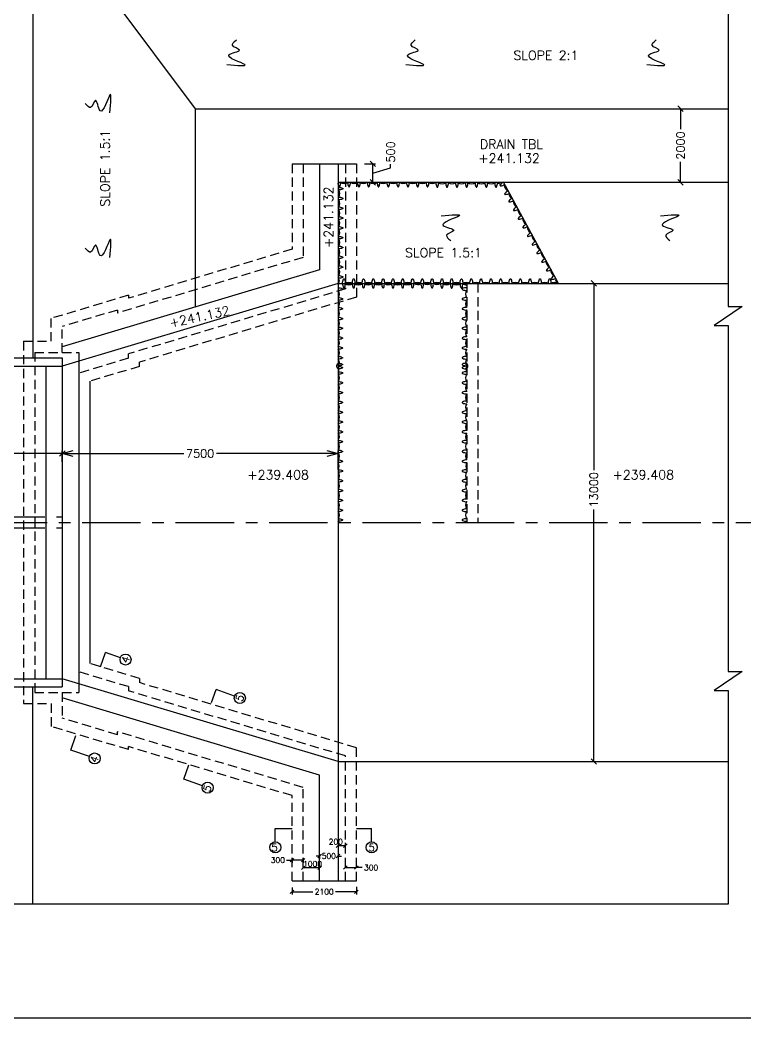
# Model space of a CAD drawing. Header units: inches. Extents: x 103704 to 206073, y -77340 to 89240.
# Drawn here: x 160439 to 180161, y -77340 to -50198 of the extents above; entities that cross this region are included whole.
import ezdxf
from ezdxf.enums import TextEntityAlignment as Align

# ---------------------------------------------------------------- set-up
doc = ezdxf.new("R2010")
doc.units = ezdxf.units.IN
doc.header["$LTSCALE"] = 100
doc.header["$MEASUREMENT"] = 0
doc.header["$PDMODE"] = 3
doc.linetypes.add('CENTER', pattern=[50.8, 31.75, -6.35, 6.35, -6.35])
doc.linetypes.add('DASHED2', pattern=[0.375, 0.25, -0.125])
for name, color, linetype in [('Center Line', 7, 'CENTER'), ('Dim', 7, 'Continuous'), ('Text', 7, 'Continuous')]:
    doc.layers.add(name, color=color, linetype=linetype)
doc.styles.add('ROMANS', font='romans')
doc.dimstyles.new('Raj-75', dxfattribs={"dimscale": 75, "dimtxt": 2, "dimasz": 1.25, "dimexe": 1, "dimexo": 0.625, "dimtad": 0, "dimtxsty": 'ROMANS', "dimblk": 'OBLIQUE', "dimcen": 1.25, "dimclrd": 256, "dimclre": 256, "dimclrt": 256, "dimadec": 0, "dimazin": 0, "dimtfac": 1, "dimtmove": 1, "dimatfit": 3, "dimfxl": 1, "dimlwd": -1, "dimlwe": -1, "dimarcsym": 0})

# ---------------------------------------------------------------- blocks, each defined once
blk = doc.blocks.new('_Oblique')
at = {"color": 0, "linetype": 'ByBlock', "lineweight": -2}
blk.add_line((-0.5, -0.5), (0.5, 0.5), dxfattribs=at)
blk = doc.blocks.new('*D72')
at = {"layer": 'Defpoints', "color": 0, "transparency": 16777216}
for p in [(178316, -52612), (178406, -52612), (178316, -54612)]:
    blk.add_point(p, dxfattribs=at)
at = {"layer": 'Dim', "transparency": 16777216}
for p, q in [((178363, -52612), (178481, -52612)), ((178406, -52612), (178406, -53169)), ((178406, -54612), (178406, -54055)), ((178363, -54612), (178481, -54612))]:
    blk.add_line(p, q, dxfattribs=at)
at = {"layer": 'Dim', "transparency": 16777216, "xscale": 150, "yscale": 150, "zscale": 150}
for p, rotation in [((178406, -52612), 90), ((178406, -54612), 270)]:
    blk.add_blockref('_Oblique', p, dxfattribs=dict(at, rotation=rotation))
at = {"layer": 'Dim', "transparency": 16777216, "insert": (178406, -53612), "char_height": 225, "attachment_point": 5, "rotation": 90, "style": 'ROMANS'}
blk.add_mtext('2000', dxfattribs=at)
blk = doc.blocks.new('*D90')
at = {"layer": 'Defpoints', "color": 0, "transparency": 16777216}
for p in [(168140, -73258), (168140, -73275), (168590, -73275)]:
    blk.add_point(p, dxfattribs=at)
at = {"layer": 'Dim', "transparency": 16777216}
for p, q in [((168140, -73228), (168140, -73183)), ((168590, -73258), (168140, -73258)), ((168590, -73228), (168590, -73183))]:
    blk.add_line(p, q, dxfattribs=at)
at = {"layer": 'Dim', "transparency": 16777216, "xscale": 93.75, "yscale": 93.75, "zscale": 93.75, "rotation": 180}
blk.add_blockref('_Oblique', (168140, -73258), dxfattribs=at)
at = {"layer": 'Dim', "transparency": 16777216, "xscale": 93.75, "yscale": 93.75, "zscale": 93.75}
blk.add_blockref('_Oblique', (168590, -73258), dxfattribs=at)
at = {"layer": 'Dim', "transparency": 16777216, "insert": (168398, -73148), "char_height": 150, "attachment_point": 5, "style": 'ROMANS'}
blk.add_mtext('1000', dxfattribs=at)
blk = doc.blocks.new('*D91')
at = {"layer": 'Defpoints', "color": 0, "transparency": 16777216}
for p in [(168590, -72850), (169090, -72850), (169090, -72935)]:
    blk.add_point(p, dxfattribs=at)
at = {"layer": 'Dim', "transparency": 16777216}
for p, q in [((168590, -72935), (168496, -72935)), ((168590, -72896), (168590, -73010)), ((168590, -72935), (168600, -72935)), ((169090, -72935), (169080, -72935)), ((169090, -72896), (169090, -73010)), ((169090, -72935), (169184, -72935))]:
    blk.add_line(p, q, dxfattribs=at)
at = {"layer": 'Dim', "transparency": 16777216, "xscale": 93.75, "yscale": 93.75, "zscale": 93.75}
blk.add_blockref('_Oblique', (168590, -72935), dxfattribs=at)
at = {"layer": 'Dim', "transparency": 16777216, "xscale": 93.75, "yscale": 93.75, "zscale": 93.75, "rotation": 180}
blk.add_blockref('_Oblique', (169090, -72935), dxfattribs=at)
at = {"layer": 'Dim', "transparency": 16777216, "insert": (168840, -72935), "char_height": 150, "attachment_point": 5, "style": 'ROMANS'}
blk.add_mtext('500', dxfattribs=at)
blk = doc.blocks.new('*D92')
at = {"layer": 'Defpoints', "color": 0, "transparency": 16777216}
for p in [(167840, -72935), (168140, -72935), (167840, -73045)]:
    blk.add_point(p, dxfattribs=at)
at = {"layer": 'Dim', "transparency": 16777216}
for p, q in [((167840, -72981), (167840, -73120)), ((168140, -72981), (168140, -73120)), ((167693, -73045), (167840, -73045)), ((168140, -73045), (167840, -73045))]:
    blk.add_line(p, q, dxfattribs=at)
at = {"layer": 'Dim', "transparency": 16777216, "xscale": 93.75, "yscale": 93.75, "zscale": 93.75, "rotation": 180}
blk.add_blockref('_Oblique', (167840, -73045), dxfattribs=at)
at = {"layer": 'Dim', "transparency": 16777216, "xscale": 93.75, "yscale": 93.75, "zscale": 93.75}
blk.add_blockref('_Oblique', (168140, -73045), dxfattribs=at)
at = {"layer": 'Dim', "transparency": 16777216, "insert": (167454, -73045), "char_height": 150, "attachment_point": 5, "style": 'ROMANS'}
blk.add_mtext('300', dxfattribs=at)
blk = doc.blocks.new('*D93')
at = {"layer": 'Defpoints', "color": 0, "transparency": 16777216}
for p in [(169290, -73249), (169590, -73249), (169590, -73249)]:
    blk.add_point(p, dxfattribs=at)
at = {"layer": 'Dim', "transparency": 16777216}
for p, q in [((169290, -73202), (169290, -73174)), ((169290, -73249), (169590, -73249)), ((169590, -73202), (169590, -73174)), ((169750, -73249), (169590, -73249))]:
    blk.add_line(p, q, dxfattribs=at)
at = {"layer": 'Dim', "transparency": 16777216, "xscale": 93.75, "yscale": 93.75, "zscale": 93.75, "rotation": 180}
blk.add_blockref('_Oblique', (169290, -73249), dxfattribs=at)
at = {"layer": 'Dim', "transparency": 16777216, "xscale": 93.75, "yscale": 93.75, "zscale": 93.75}
blk.add_blockref('_Oblique', (169590, -73249), dxfattribs=at)
at = {"layer": 'Dim', "transparency": 16777216, "insert": (169990, -73249), "char_height": 150, "attachment_point": 5, "style": 'ROMANS'}
blk.add_mtext('300', dxfattribs=at)
blk = doc.blocks.new('*D94')
at = {"layer": 'Defpoints', "color": 0, "transparency": 16777216}
for p in [(169090, -72654), (169090, -72654), (169290, -72654)]:
    blk.add_point(p, dxfattribs=at)
at = {"layer": 'Dim', "transparency": 16777216}
for p, q in [((169090, -72607), (169090, -72579)), ((169290, -72654), (169090, -72654)), ((169290, -72607), (169290, -72579))]:
    blk.add_line(p, q, dxfattribs=at)
at = {"layer": 'Dim', "transparency": 16777216, "xscale": 93.75, "yscale": 93.75, "zscale": 93.75, "rotation": 180}
blk.add_blockref('_Oblique', (169090, -72654), dxfattribs=at)
at = {"layer": 'Dim', "transparency": 16777216, "xscale": 93.75, "yscale": 93.75, "zscale": 93.75}
blk.add_blockref('_Oblique', (169290, -72654), dxfattribs=at)
at = {"layer": 'Dim', "transparency": 16777216, "insert": (169029, -72546), "char_height": 150, "attachment_point": 5, "style": 'ROMANS'}
blk.add_mtext('200', dxfattribs=at)
blk = doc.blocks.new('*D95')
at = {"layer": 'Defpoints', "color": 0, "transparency": 16777216}
for p in [(167840, -73744), (169590, -73723), (169590, -73906)]:
    blk.add_point(p, dxfattribs=at)
at = {"layer": 'Dim', "transparency": 16777216}
for p, q in [((167840, -73791), (167840, -73981)), ((169590, -73770), (169590, -73981)), ((167840, -73906), (168404, -73906)), ((169590, -73906), (169026, -73906))]:
    blk.add_line(p, q, dxfattribs=at)
at = {"layer": 'Dim', "transparency": 16777216, "xscale": 93.75, "yscale": 93.75, "zscale": 93.75, "rotation": 180}
blk.add_blockref('_Oblique', (167840, -73906), dxfattribs=at)
at = {"layer": 'Dim', "transparency": 16777216, "xscale": 93.75, "yscale": 93.75, "zscale": 93.75}
blk.add_blockref('_Oblique', (169590, -73906), dxfattribs=at)
at = {"layer": 'Dim', "transparency": 16777216, "insert": (168715, -73906), "char_height": 150, "attachment_point": 5, "style": 'ROMANS'}
blk.add_mtext('2100', dxfattribs=at)
blk = doc.blocks.new('*D137')
at = {"layer": 'Defpoints', "color": 0, "transparency": 16777216}
for p in [(161590, -61988), (156990, -62219), (161590, -62266)]:
    blk.add_point(p, dxfattribs=at)
at = {"layer": 'Dim', "transparency": 16777216}
for p, q in [((156990, -62172), (156990, -61913)), ((156990, -61988), (158272, -61988)), ((161590, -61988), (159159, -61988)), ((161590, -62219), (161590, -61913))]:
    blk.add_line(p, q, dxfattribs=at)
at = {"layer": 'Dim', "transparency": 16777216, "xscale": 150, "yscale": 150, "zscale": 150, "rotation": 180}
blk.add_blockref('_Oblique', (156990, -61988), dxfattribs=at)
at = {"layer": 'Dim', "transparency": 16777216, "xscale": 150, "yscale": 150, "zscale": 150}
blk.add_blockref('_Oblique', (161590, -61988), dxfattribs=at)
at = {"layer": 'Dim', "transparency": 16777216, "insert": (158715, -61988), "char_height": 225, "attachment_point": 5, "style": 'ROMANS'}
blk.add_mtext('4600', dxfattribs=at)
blk = doc.blocks.new('_Open30')
at = {"color": 0, "linetype": 'ByBlock', "lineweight": -2}
for p, q in [((-1, 0.268), (0, 0)), ((0, 0), (-1, -0.268)), ((0, 0), (-1, 0))]:
    blk.add_line(p, q, dxfattribs=at)
blk = doc.blocks.new('*D138')
at = {"layer": 'Defpoints', "color": 0, "transparency": 16777216}
for p in [(169090, -61988), (161590, -62219), (169090, -62471)]:
    blk.add_point(p, dxfattribs=at)
at = {"layer": 'Dim', "transparency": 16777216}
for p, q in [((161590, -62172), (161590, -61913)), ((161890, -61988), (164897, -61988)), ((168790, -61988), (165783, -61988)), ((169090, -62424), (169090, -61913))]:
    blk.add_line(p, q, dxfattribs=at)
at = {"layer": 'Dim', "transparency": 16777216, "xscale": 300, "yscale": 300, "zscale": 300, "rotation": 180}
blk.add_blockref('_Open30', (161590, -61988), dxfattribs=at)
at = {"layer": 'Dim', "transparency": 16777216, "xscale": 300, "yscale": 300, "zscale": 300}
blk.add_blockref('_Open30', (169090, -61988), dxfattribs=at)
at = {"layer": 'Dim', "transparency": 16777216, "insert": (165340, -61988), "char_height": 225, "attachment_point": 5, "style": 'ROMANS'}
blk.add_mtext('7500', dxfattribs=at)
blk = doc.blocks.new('*D147')
at = {"layer": 'Defpoints', "color": 0, "transparency": 16777216}
for p in [(175716, -57362), (175716, -70362), (176047, -70362)]:
    blk.add_point(p, dxfattribs=at)
at = {"layer": 'Dim', "transparency": 16777216}
for p, q in [((175763, -57362), (176122, -57362)), ((176047, -57362), (176047, -62440)), ((176047, -70362), (176047, -63508)), ((175763, -70362), (176122, -70362))]:
    blk.add_line(p, q, dxfattribs=at)
at = {"layer": 'Dim', "transparency": 16777216, "xscale": 150, "yscale": 150, "zscale": 150}
for p, rotation in [((176047, -57362), 90), ((176047, -70362), 270)]:
    blk.add_blockref('_Oblique', p, dxfattribs=dict(at, rotation=rotation))
at = {"layer": 'Dim', "transparency": 16777216, "insert": (176047, -62974), "char_height": 225, "attachment_point": 5, "rotation": 90, "style": 'ROMANS'}
blk.add_mtext('13000', dxfattribs=at)
blk = doc.blocks.new('*D151')
at = {"layer": 'Defpoints', "color": 0, "transparency": 16777216}
for p in [(169765, -54112), (170039, -54112), (169765, -54612)]:
    blk.add_point(p, dxfattribs=at)
at = {"layer": 'Dim', "transparency": 16777216}
for p, q in [((169812, -54112), (170114, -54112)), ((170039, -54612), (170039, -54112)), ((170039, -54362), (170522, -54217)), ((170522, -54217), (170522, -54123)), ((169812, -54612), (170114, -54612))]:
    blk.add_line(p, q, dxfattribs=at)
at = {"layer": 'Dim', "transparency": 16777216, "xscale": 150, "yscale": 150, "zscale": 150}
for p, rotation in [((170039, -54112), 90), ((170039, -54612), 270)]:
    blk.add_blockref('_Oblique', p, dxfattribs=dict(at, rotation=rotation))
at = {"layer": 'Dim', "transparency": 16777216, "insert": (170522, -53787), "char_height": 225, "attachment_point": 5, "rotation": 90, "style": 'ROMANS'}
blk.add_mtext('500', dxfattribs=at)

msp = doc.modelspace()

# ---------------------------------------------------------------- linework, layer by layer
at = {"color": 0, "linetype": 'DASHED2', "ltscale": 10}
for p, q in [((167840.007, -54111.888), (167840.007, -56431.85)), ((168140.007, -54111.888), (168140.007, -56655.059)), ((169290.007, -54111.888), (169290.007, -57510.694)), ((169590.007, -54111.888), (169590.007, -57733.903)), ((167840.007, -56431.85), (163390.007, -57766.85)), ((168140.007, -56655.059), (163090.007, -58170.059)), ((169290.007, -57510.694), (163390.007, -59280.694)), ((172590.007, -57361.888, -0.155), (172590.007, -63861.888, -0.155)), ((172890.007, -57361.888, -0.134), (172890.007, -63861.888, -0.134)), ((163390.007, -57683.327), (161290.007, -58313.327)), ((169590.007, -57733.903), (163690.007, -59503.903)), ((161290.007, -58936.888), (161290.007, -58313.327)), ((163090.007, -58086.537), (161590.007, -58536.537)), ((161590.007, -59236.888), (161590.007, -58536.537)), ((160540.007, -58936.888), (160540.007, -68786.888)), ((160540.007, -58936.888), (161290.007, -58936.888)), ((160840.007, -59236.888), (160840.007, -68486.888)), ((160840.007, -59236.888), (162040.007, -59236.888)), ((163390.007, -59395.538), (162040.007, -59800.538)), ((163390.007, -59395.538), (163390.007, -59280.694)), ((163690.007, -59618.747), (162340.007, -60023.747)), ((163690.007, -68105.029), (162340.007, -67700.029)), ((163390.007, -68328.239), (162040.007, -67923.239)), ((163390.007, -68328.239), (163390.007, -68443.082)), ((169590.007, -69989.873), (163690.007, -68219.873)), ((160840.007, -68486.888), (162040.007, -68486.888)), ((161590.007, -68486.888), (161590.007, -69187.24)), ((169290.007, -70213.082), (163390.007, -68443.082)), ((160540.007, -68786.888), (161290.007, -68786.888)), ((161290.007, -68786.888), (161290.007, -69410.449)), ((163090.007, -69637.24), (161590.007, -69187.24)), ((163390.007, -70040.449), (161290.007, -69410.449)), ((168140.007, -71068.717), (163090.007, -69553.717)), ((167840.007, -71291.926), (163390.007, -69956.926)), ((169590.007, -73611.888), (169590.007, -69989.873)), ((169290.007, -73611.888), (169290.007, -70213.082)), ((168140.007, -73611.888), (168140.007, -71068.717)), ((167840.007, -73611.888), (167840.007, -71291.926))]:
    msp.add_line(p, q, dxfattribs=at)
at = {"color": 0, "ltscale": 5}
for p, q in [((169090.007, -57361.888), (161590.007, -59611.888)), ((156990.007, -59386.888), (161590.007, -59386.888)), ((156990.007, -59611.888), (161590.007, -59611.888)), ((156990.007, -68111.888), (161590.007, -68111.888)), ((169090.007, -70361.888), (161590.007, -68111.888)), ((156990.007, -68336.888), (161590.007, -68336.888))]:
    msp.add_line(p, q, dxfattribs=at)
msp.add_lwpolyline([(179705.906, -46908.221), (179705.906, -57990.694), (180083.018, -57990.694), (179318.114, -58505.683), (179705.906, -58505.683), (179705.906, -67913.97), (180083.018, -67913.97), (179318.114, -68428.958), (179705.906, -68428.958), (179705.906, -74243.747), (142960.405, -74243.747)], dxfattribs=at)
at = {"color": 0, "ltscale": 5, "start_tangent": (0.860944174, -0.508699449)}
for points in [[(162885.817, -52723.88), (162885.817, -52236.815), (162619.535, -52668.741), (162490.985, -52383.854), (162362.436, -52576.842), (162215.522, -52466.563)], [(162885.817, -56660.421), (162885.817, -56173.355), (162619.535, -56605.281), (162490.985, -56320.394), (162362.436, -56513.382), (162215.522, -56403.103)]]:
    msp.add_spline(points, degree=3, dxfattribs=at)
at = {"layer": 'Center Line', "color": 0, "ltscale": 0.5}
for p, q in [((156990.007, -63711.888), (161590.007, -63711.888)), ((141813.794, -63861.888), (187223.649, -63861.888)), ((156990.007, -64011.888), (161590.007, -64011.888))]:
    msp.add_line(p, q, dxfattribs=at)
at = {"layer": 'Dim', "color": 0}
for p, q in [((160790.007, -46908.221), (160790.007, -59386.888)), ((162965.007, -49611.888), (165207.507, -52611.888)), ((165207.507, -52611.888), (179705.906, -52611.888)), ((165207.507, -52611.888), (165207.507, -58004.623)), ((167840.007, -54111.888), (169590.007, -54111.888)), ((168590.007, -54111.888), (168590.007, -56989.873)), ((169090.007, -54111.888), (169090.007, -73611.888)), ((169090.007, -54611.888), (179705.906, -54611.888)), ((175090.007, -57361.888), (173590.007, -54611.888)), ((168590.007, -56989.873), (161590.007, -59089.873)), ((169090.007, -57361.888), (179705.906, -57361.888)), ((163390.007, -57683.327), (163390.007, -57766.85)), ((163090.007, -58086.537), (163090.007, -58170.059)), ((161590.007, -59386.888), (161590.007, -68336.888)), ((162040.007, -59236.888), (162040.007, -68486.888)), ((161140.007, -59611.888), (161140.007, -68111.888)), ((163690.007, -59618.747), (163690.007, -59503.903)), ((162340.007, -60023.747), (162340.007, -67700.029)), ((163690.007, -68105.029), (163690.007, -68219.873)), ((160790.007, -74243.747), (160790.007, -68336.888)), ((168590.007, -70733.903), (161590.007, -68633.903)), ((163090.007, -69637.24), (163090.007, -69553.717)), ((163390.007, -70040.449), (163390.007, -69956.926)), ((169090.007, -70361.888), (179705.906, -70361.888)), ((168590.007, -73611.888), (168590.007, -70733.903)), ((167840.007, -73611.888), (169590.007, -73611.888))]:
    msp.add_line(p, q, dxfattribs=at)
at = {"layer": 'Dim', "color": 0, "linetype": 'CENTER', "ltscale": 0.25}
for p, q in [((162628.746, -67786.651), (162768.183, -67396.719)), ((165649.234, -68758.52), (165776.871, -68405.068)), ((161826.038, -70051.238), (161961.294, -69658.765)), ((164900.18, -70842.972), (165036.661, -70450.923)), ((167383.514, -72183.096), (167840.007, -72183.096)), ((169590.007, -72183.096), (170004.121, -72183.096))]:
    msp.add_line(p, q, dxfattribs=at)
at = {"layer": 'Dim', "color": 0}
msp.add_lwpolyline([(141256.193, -34818.455), (206015.26, -34818.455), (206015.26, -77340.097), (141256.193, -77340.097)], close=True, dxfattribs=at)
for points in [[(169090.007, -54612.91, 0.144729543), (169113.767, -54730.611, 0.6124826), (169138.122, -54730.247, 0.144729543), (169158.352, -54611.888, 0.346456746), (169356.584, -54612.623, 0.144729543), (169380.344, -54730.324, 0.6124826), (169404.699, -54729.959, 0.144729543), (169424.929, -54611.601, 0.346456746), (169623.161, -54612.335, 0.144729543), (169646.92, -54730.036, 0.6124826), (169671.275, -54729.672, 0.144729543), (169691.506, -54611.313, 0.346456746), (169889.738, -54612.048, 0.144729543), (169913.497, -54729.749, 0.6124826), (169937.852, -54729.385, 0.144729543), (169958.083, -54611.026, 0.346456746), (170156.314, -54611.76, 0.144729543), (170180.074, -54729.461, 0.6124826), (170204.429, -54729.097, 0.144729543), (170224.66, -54610.738, 0.346456746), (170422.891, -54611.473, 0.144729543), (170446.651, -54729.174, 0.6124826), (170471.006, -54728.81, 0.144729543), (170491.236, -54610.451, 0.346456746), (170689.468, -54611.185, 0.144729543), (170713.228, -54728.886, 0.6124826), (170737.583, -54728.522, 0.144729543), (170757.813, -54610.164, 0.346456746), (170956.045, -54610.898, 0.144729543), (170979.804, -54728.599, 0.6124826), (171004.159, -54728.235, 0.144729543), (171024.39, -54609.876, 0.346456746), (171222.622, -54610.61, 0.144729543), (171246.381, -54728.311, 0.6124826), (171270.736, -54727.947, 0.144729543), (171290.967, -54609.589, 0.346456746), (171489.198, -54610.323, 0.144729543), (171512.958, -54728.024, 0.6124826), (171537.313, -54727.66, 0.144729543), (171557.544, -54609.301, 0.337073563), (171755.775, -54611.888, 0.030208586), (171755.041, -54622.522)], [(169099.709, -54751.034, -0.144729543), (169217.41, -54774.794, -0.6124826), (169217.046, -54799.149, -0.144729543), (169098.687, -54819.38, -0.346456746), (169099.421, -55017.611, -0.144729543), (169217.122, -55041.371, -0.6124826), (169216.758, -55065.726, -0.144729543), (169098.4, -55085.956, -0.346456746), (169099.134, -55284.188, -0.144729543), (169216.835, -55307.948, -0.6124826), (169216.471, -55332.303, -0.144729543), (169098.112, -55352.533, -0.346456746), (169098.846, -55550.765, -0.144729543), (169216.547, -55574.524, -0.6124826), (169216.183, -55598.879, -0.144729543), (169097.825, -55619.11, -0.346456746), (169098.559, -55817.342, -0.144729543), (169216.26, -55841.101, -0.6124826), (169215.896, -55865.456, -0.144729543), (169097.537, -55885.687, -0.346456746), (169098.272, -56083.918, -0.144729543), (169215.973, -56107.678, -0.6124826), (169215.608, -56132.033, -0.144729543), (169097.25, -56152.264, -0.346456746), (169097.984, -56350.495, -0.144729543), (169215.685, -56374.255, -0.6124826), (169215.321, -56398.61, -0.144729543), (169096.962, -56418.84, -0.346456746), (169097.697, -56617.072, -0.144729543), (169215.398, -56640.832, -0.6124826), (169215.034, -56665.187, -0.144729543), (169096.675, -56685.417, -0.346456746), (169097.409, -56883.649, -0.144729543), (169215.11, -56907.408, -0.6124826), (169214.746, -56931.763, -0.144729543), (169096.387, -56951.994, -0.343630117), (169098.112, -57148.945, -0.133356467), (169214.823, -57173.985, -0.6124826), (169214.459, -57198.34, -0.14228952), (169098.112, -57218.8, -0.275643856), (169099.709, -57361.888, -0.040889043)], [(171754.948, -54623.544, 0.144729543), (171778.708, -54741.245, 0.6124826), (171803.063, -54740.881, 0.144729543), (171823.293, -54622.522, 0.346456746), (172021.525, -54623.257, 0.144729543), (172045.284, -54740.958, 0.6124826), (172069.639, -54740.594, 0.144729543), (172089.87, -54622.235, 0.346456746), (172288.102, -54622.969, 0.144729543), (172311.861, -54740.67, 0.6124826), (172336.216, -54740.306, 0.144729543), (172356.447, -54621.947, 0.346456746), (172554.678, -54622.682, 0.144729543), (172578.438, -54740.383, 0.6124826), (172602.793, -54740.019, 0.144729543), (172623.024, -54621.66, 0.346456746), (172821.255, -54622.394, 0.144729543), (172845.015, -54740.095, 0.6124826), (172869.37, -54739.731, 0.144729543), (172889.6, -54621.373, 0.346456746), (173087.832, -54622.107, 0.144729543), (173111.592, -54739.808, 0.6124826), (173135.947, -54739.444, 0.144729543), (173156.177, -54621.085, 0.346456746), (173354.409, -54621.819, 0.144729543), (173378.168, -54739.521, 0.6124826), (173402.523, -54739.156, 0.144729543), (173422.754, -54620.798, 0.171630318), (173523.804, -54655.499, 0.171630318)], [(173586.873, -54611.888, 0.141534113), (173497.294, -54687.973, 0.6124826), (173509.262, -54709.188, 0.144729543), (173622.882, -54670.348, 0.346456746), (173717.044, -54844.79, 0.144729543), (173625.041, -54921.948, 0.6124826), (173637.008, -54943.163, 0.051199278), (173755.106, -54914.569, 0.44908942), (173829.532, -55051.017)], [(173831.345, -55050.379, 0.163129951), (173735.801, -55127.046, 0.6124826), (173747.769, -55148.261, 0.144729543), (173861.389, -55109.421, 0.346456746), (173955.551, -55283.863, 0.144729543), (173863.547, -55361.021, 0.6124826), (173875.515, -55382.236, 0.144729543), (173989.135, -55343.396, 0.346456746), (174083.297, -55517.837, 0.144729543), (173991.293, -55594.996, 0.6124826), (174003.261, -55616.21, 0.144729543), (174116.881, -55577.371, 0.346456746), (174211.043, -55751.812, 0.144729543), (174119.039, -55828.97, 0.6124826), (174131.007, -55850.185, 0.144729543), (174244.627, -55811.345, 0.346456746), (174338.789, -55985.787, 0.144729543), (174246.785, -56062.945, 0.6124826), (174258.753, -56084.16, 0.144729543), (174372.373, -56045.32, 0.346456746), (174466.535, -56219.762, 0.144729543), (174374.531, -56296.92, 0.6124826), (174386.499, -56318.135, 0.144729543), (174500.119, -56279.295, 0.346456746), (174594.281, -56453.737, 0.144729543), (174502.278, -56530.895, 0.6124826), (174514.245, -56552.11, 0.144729543), (174627.865, -56513.27, 0.346456746), (174722.027, -56687.711, 0.144729543), (174630.024, -56764.87, 0.6124826), (174641.992, -56786.084, 0.144729543), (174755.612, -56747.245, 0.346456746), (174849.773, -56921.686, 0.144729543), (174757.77, -56998.844, 0.6124826), (174769.738, -57020.059, 0.144729543), (174883.358, -56981.219, 0.346456746), (174977.52, -57155.661, 0.144729543), (174885.516, -57232.819, 0.6124826), (174897.484, -57254.034, 0.051199278), (175015.581, -57225.441, 0.44908942), (175090.007, -57361.888)], [(169215.486, -57361.888, -0.147862999), (169239.001, -57241.6, -0.6124826), (169263.356, -57241.964, -0.144729543), (169283.586, -57360.323, -0.346456746), (169481.818, -57359.589, -0.144729543), (169505.578, -57241.888, -0.6124826), (169529.933, -57242.252, -0.144729543), (169550.163, -57360.61, -0.346456746), (169748.395, -57359.876, -0.144729543), (169772.154, -57242.175, -0.6124826), (169796.509, -57242.539, -0.144729543), (169816.74, -57360.898, -0.346456746), (170014.972, -57360.164, -0.144729543), (170038.731, -57242.462, -0.6124826), (170063.086, -57242.827, -0.144729543), (170083.317, -57361.185, -0.346456746), (170281.548, -57360.451, -0.144729543), (170305.308, -57242.75, -0.6124826), (170329.663, -57243.114, -0.144729543), (170349.894, -57361.473, -0.346456746), (170548.125, -57360.738, -0.144729543), (170571.885, -57243.037, -0.6124826), (170596.24, -57243.401, -0.144729543), (170616.47, -57361.76, -0.346456746), (170814.702, -57361.026, -0.144729543), (170838.462, -57243.325, -0.6124826), (170862.817, -57243.689, -0.144729543), (170883.047, -57362.048, -0.346456746), (171081.279, -57361.313, -0.144729543), (171105.038, -57243.612, -0.6124826), (171129.393, -57243.976, -0.144729543), (171149.624, -57362.335, -0.346456746), (171347.856, -57361.601, -0.144729543), (171371.615, -57243.9, -0.6124826), (171395.97, -57244.264, -0.144729543), (171416.201, -57362.623, -0.346456746), (171614.432, -57361.888, -0.144729543), (171638.192, -57244.187, -0.6124826), (171662.547, -57244.551, -0.144729543), (171682.778, -57362.91, -0.346456746), (171881.009, -57362.176, -0.014770437), (171880.275, -57349.689)], [(171880.64, -57361.888, -0.147862999), (171904.155, -57241.6, -0.6124826), (171928.51, -57241.964, -0.144729543), (171948.74, -57360.323, -0.346456746), (172146.972, -57359.589, -0.144729543), (172170.732, -57241.888, -0.6124826), (172195.087, -57242.252, -0.144729543), (172215.317, -57360.61, -0.346456746), (172413.549, -57359.876, -0.144729543), (172437.309, -57242.175, -0.6124826), (172461.664, -57242.539, -0.144729543), (172481.894, -57360.898, -0.346456746), (172680.126, -57360.164, -0.144729543), (172703.885, -57242.462, -0.6124826), (172728.24, -57242.827, -0.144729543), (172748.471, -57361.185, -0.346456746), (172946.702, -57360.451, -0.144729543), (172970.462, -57242.75, -0.6124826), (172994.817, -57243.114, -0.144729543), (173015.048, -57361.473, -0.346456746), (173213.279, -57360.738, -0.144729543), (173237.039, -57243.037, -0.6124826), (173261.394, -57243.401, -0.144729543), (173281.624, -57361.76, -0.346456746), (173479.856, -57361.026, -0.144729543), (173503.616, -57243.325, -0.6124826), (173527.971, -57243.689, -0.144729543), (173548.201, -57362.048, -0.346456746), (173746.433, -57361.313, -0.144729543), (173770.193, -57243.612, -0.6124826), (173794.548, -57243.976, -0.144729543), (173814.778, -57362.335, -0.346456746), (174013.01, -57361.601, -0.144729543), (174036.769, -57243.9, -0.6124826), (174061.124, -57244.264, -0.144729543), (174081.355, -57362.623, -0.346456746), (174279.586, -57361.888, -0.144729543), (174303.346, -57244.187, -0.6124826), (174327.701, -57244.551, -0.144729543), (174347.932, -57362.91, -0.346456746), (174546.163, -57362.176, -0.014770437), (174545.429, -57349.689)], [(174546.163, -57362.176, -0.147862999), (174569.678, -57241.888, -0.6124826), (174594.033, -57242.252, -0.144729543), (174614.263, -57360.61, -0.346456746), (174812.495, -57359.876, -0.144729543), (174836.255, -57242.175, -0.6124826), (174860.61, -57242.539, -0.144729543), (174880.84, -57360.898, -0.346456746), (175079.072, -57360.164, -0.023443234), (175078.251, -57340.334, -0.023443234)], [(169091.444, -57483.454, -0.144729543), (169209.145, -57507.213, -0.6124826), (169208.781, -57531.568, -0.144729543), (169090.423, -57551.799, -0.346456746), (169091.157, -57750.03, -0.144729543), (169208.858, -57773.79, -0.6124826), (169208.494, -57798.145, -0.144729543), (169090.135, -57818.376, -0.346456746), (169090.869, -58016.607, -0.144729543), (169208.571, -58040.367, -0.6124826), (169208.206, -58064.722, -0.144729543), (169089.848, -58084.952, -0.346456746), (169090.582, -58283.184, -0.144729543), (169208.283, -58306.944, -0.6124826), (169207.919, -58331.299, -0.144729543), (169089.56, -58351.529, -0.346456746), (169090.295, -58549.761, -0.144729543), (169207.996, -58573.52, -0.6124826), (169207.632, -58597.875, -0.144729543), (169089.273, -58618.106, -0.346456746), (169090.007, -58816.338, -0.144729543), (169207.708, -58840.097, -0.6124826), (169207.344, -58864.452, -0.144729543), (169088.985, -58884.683, -0.346456746), (169089.72, -59082.914, -0.144729543), (169207.421, -59106.674, -0.6124826), (169207.057, -59131.029, -0.144729543), (169088.698, -59151.26, -0.346456746), (169089.432, -59349.491, -0.144729543), (169207.133, -59373.251, -0.6124826), (169206.769, -59397.606, -0.144729543), (169088.41, -59417.836, -0.346456746), (169089.145, -59616.068, -0.144729543), (169206.846, -59639.828, -0.6124826), (169206.482, -59664.183, -0.144729543), (169088.123, -59684.413, -0.442189807), (169089.848, -59531.364, -0.133356467), (169206.558, -59556.404, -0.6124826), (169206.194, -59580.759, -0.14228952), (169089.848, -59601.219, -0.275235224), (169090.869, -59764.964, -0.040889043)], [(169215.486, -57361.888, 0.147862999), (169239.001, -57482.176, 0.6124826), (169263.356, -57481.812, 0.144729543), (169283.586, -57363.453, 0.346456746), (169481.818, -57364.188, 0.144729543), (169505.578, -57481.889, 0.6124826), (169529.933, -57481.525, 0.144729543), (169550.163, -57363.166, 0.346456746), (169748.395, -57363.9, 0.144729543), (169772.154, -57481.601, 0.6124826), (169796.509, -57481.237, 0.144729543), (169816.74, -57362.878, 0.346456746), (170014.972, -57363.613, 0.144729543), (170038.731, -57481.314, 0.6124826), (170063.086, -57480.95, 0.144729543), (170083.317, -57362.591, 0.346456746), (170281.548, -57363.325, 0.144729543), (170305.308, -57481.026, 0.6124826), (170329.663, -57480.662, 0.144729543), (170349.894, -57362.304, 0.346456746), (170548.125, -57363.038, 0.144729543), (170571.885, -57480.739, 0.6124826), (170596.24, -57480.375, 0.144729543), (170616.47, -57362.016, 0.346456746), (170814.702, -57362.75, 0.144729543), (170838.462, -57480.451, 0.6124826), (170862.817, -57480.087, 0.144729543), (170883.047, -57361.729, 0.346456746), (171081.279, -57362.463, 0.144729543), (171105.038, -57480.164, 0.6124826), (171129.393, -57479.8, 0.144729543), (171149.624, -57361.441, 0.346456746), (171347.856, -57362.176, 0.144729543), (171371.615, -57479.877, 0.6124826), (171395.97, -57479.513, 0.144729543), (171416.201, -57361.154, 0.346456746), (171614.432, -57361.888, 0.144729543), (171638.192, -57479.589, 0.6124826), (171662.547, -57479.225, 0.144729543), (171682.778, -57360.866, 0.346456746), (171881.009, -57361.601, 0.014770437), (171880.275, -57374.087)], [(171880.887, -57364.475, 0.147862999), (171904.402, -57484.763, 0.6124826), (171928.757, -57484.399, 0.144729543), (171948.988, -57366.04, 0.346456746), (172147.219, -57366.775, 0.144729543), (172170.979, -57484.476, 0.6124826), (172195.334, -57484.111, 0.144729543), (172215.564, -57365.753, 0.346456746), (172413.796, -57366.487, 0.144729543), (172437.556, -57484.188, 0.6124826), (172461.911, -57483.824, 0.144729543), (172482.141, -57365.465, 0.182605609), (172590.007, -57399.959, 0.182605609)], [(169090.869, -59764.964, -0.144729543), (169208.571, -59788.723, -0.6124826), (169208.206, -59813.078, -0.144729543), (169089.848, -59833.309, -0.346456746), (169090.582, -60031.541, -0.144729543), (169208.283, -60055.3, -0.6124826), (169207.919, -60079.655, -0.144729543), (169089.56, -60099.886, -0.346456746), (169090.295, -60298.117, -0.144729543), (169207.996, -60321.877, -0.6124826), (169207.632, -60346.232, -0.144729543), (169089.273, -60366.463, -0.346456746), (169090.007, -60564.694, -0.144729543), (169207.708, -60588.454, -0.6124826), (169207.344, -60612.809, -0.144729543), (169088.985, -60633.039, -0.346456746), (169089.72, -60831.271, -0.144729543), (169207.421, -60855.031, -0.6124826), (169207.057, -60879.386, -0.144729543), (169088.698, -60899.616, -0.346456746), (169089.432, -61097.848, -0.144729543), (169207.133, -61121.607, -0.6124826), (169206.769, -61145.962, -0.144729543), (169088.41, -61166.193, -0.346456746), (169089.145, -61364.425, -0.144729543), (169206.846, -61388.184, -0.6124826), (169206.482, -61412.539, -0.144729543), (169088.123, -61432.77, -0.346456746), (169088.857, -61631.001, -0.144729543), (169206.558, -61654.761, -0.6124826), (169206.194, -61679.116, -0.144729543), (169087.836, -61699.347, -0.346456746), (169088.57, -61897.578, -0.144729543), (169206.271, -61921.338, -0.6124826), (169205.907, -61945.693, -0.144729543), (169087.548, -61965.923, -0.343630117), (169089.273, -62162.874, -0.133356467), (169205.984, -62187.915, -0.6124826), (169205.619, -62212.27, -0.14228952), (169089.273, -62232.729, -0.227212499), (169089.848, -62429.306, -0.040889043)], [(169089.848, -62429.306, -0.145455268), (169209.145, -62453.066, -0.6124826), (169208.781, -62477.421, -0.144729543), (169090.423, -62497.651, -0.346456746), (169091.157, -62695.883, -0.144729543), (169208.858, -62719.643, -0.6124826), (169208.494, -62743.998, -0.144729543), (169090.135, -62764.228, -0.346456746), (169090.869, -62962.46, -0.144729543), (169208.571, -62986.219, -0.6124826), (169208.206, -63010.574, -0.144729543), (169089.848, -63030.805, -0.346456746), (169090.582, -63229.036, -0.144729543), (169208.283, -63252.796, -0.6124826), (169207.919, -63277.151, -0.144729543), (169089.56, -63297.382, -0.346456746), (169090.295, -63495.613, -0.144729543), (169207.996, -63519.373, -0.6124826), (169207.632, -63543.728, -0.144729543), (169089.273, -63563.958, -0.346456746), (169090.007, -63762.19, -0.144729543), (169207.708, -63785.95, -0.6124826), (169207.344, -63810.305, -0.144729543), (169088.985, -63830.535, -0.057768024), (169108.439, -63861.888, -0.057768024)]]:
    msp.add_lwpolyline(points, format="xyb", dxfattribs=at)
at = {"layer": 'Dim', "color": 0, "elevation": 0.122}
for points in [[(172588.41, -57483.454, 0.144729543), (172470.709, -57507.213, 0.6124826), (172471.074, -57531.568, 0.144729543), (172589.432, -57551.799, 0.346456746), (172588.698, -57750.03, 0.144729543), (172470.997, -57773.79, 0.6124826), (172471.361, -57798.145, 0.144729543), (172589.72, -57818.376, 0.346456746), (172588.985, -58016.607, 0.144729543), (172471.284, -58040.367, 0.6124826), (172471.648, -58064.722, 0.144729543), (172590.007, -58084.952, 0.346456746), (172589.273, -58283.184, 0.144729543), (172471.572, -58306.944, 0.6124826), (172471.936, -58331.299, 0.144729543), (172590.295, -58351.529, 0.346456746), (172589.56, -58549.761, 0.144729543), (172471.859, -58573.52, 0.6124826), (172472.223, -58597.875, 0.144729543), (172590.582, -58618.106, 0.346456746), (172589.848, -58816.338, 0.144729543), (172472.147, -58840.097, 0.6124826), (172472.511, -58864.452, 0.144729543), (172590.869, -58884.683, 0.346456746), (172590.135, -59082.914, 0.144729543), (172472.434, -59106.674, 0.6124826), (172472.798, -59131.029, 0.144729543), (172591.157, -59151.26, 0.346456746), (172590.423, -59349.491, 0.144729543), (172472.722, -59373.251, 0.6124826), (172473.086, -59397.606, 0.144729543), (172591.444, -59417.836, 0.346456746), (172590.71, -59616.068, 0.144729543), (172473.009, -59639.828, 0.6124826), (172473.373, -59664.183, 0.144729543), (172591.732, -59684.413, 0.442189807), (172590.007, -59531.364, 0.133356467), (172473.296, -59556.404, 0.6124826), (172473.661, -59580.759, 0.14228952), (172590.007, -59601.219, 0.275235224), (172588.985, -59764.964, 0.040889043)], [(172588.985, -59764.964, 0.144729543), (172471.284, -59788.723, 0.6124826), (172471.648, -59813.078, 0.144729543), (172590.007, -59833.309, 0.346456746), (172589.273, -60031.541, 0.144729543), (172471.572, -60055.3, 0.6124826), (172471.936, -60079.655, 0.144729543), (172590.295, -60099.886, 0.346456746), (172589.56, -60298.117, 0.144729543), (172471.859, -60321.877, 0.6124826), (172472.223, -60346.232, 0.144729543), (172590.582, -60366.463, 0.346456746), (172589.848, -60564.694, 0.144729543), (172472.147, -60588.454, 0.6124826), (172472.511, -60612.809, 0.144729543), (172590.869, -60633.039, 0.346456746), (172590.135, -60831.271, 0.144729543), (172472.434, -60855.031, 0.6124826), (172472.798, -60879.386, 0.144729543), (172591.157, -60899.616, 0.346456746), (172590.423, -61097.848, 0.144729543), (172472.722, -61121.607, 0.6124826), (172473.086, -61145.962, 0.144729543), (172591.444, -61166.193, 0.346456746), (172590.71, -61364.425, 0.144729543), (172473.009, -61388.184, 0.6124826), (172473.373, -61412.539, 0.144729543), (172591.732, -61432.77, 0.346456746), (172590.997, -61631.001, 0.144729543), (172473.296, -61654.761, 0.6124826), (172473.661, -61679.116, 0.144729543), (172592.019, -61699.347, 0.346456746), (172591.285, -61897.578, 0.144729543), (172473.584, -61921.338, 0.6124826), (172473.948, -61945.693, 0.144729543), (172592.307, -61965.923, 0.343630117), (172590.582, -62162.874, 0.133356467), (172473.871, -62187.915, 0.6124826), (172474.235, -62212.27, 0.14228952), (172590.582, -62232.729, 0.227212499), (172590.007, -62429.306, 0.040889043)], [(172590.007, -62429.306, 0.145455268), (172470.709, -62453.066, 0.6124826), (172471.074, -62477.421, 0.144729543), (172589.432, -62497.651, 0.346456746), (172588.698, -62695.883, 0.144729543), (172470.997, -62719.643, 0.6124826), (172471.361, -62743.998, 0.144729543), (172589.72, -62764.228, 0.346456746), (172588.985, -62962.46, 0.144729543), (172471.284, -62986.219, 0.6124826), (172471.648, -63010.574, 0.144729543), (172590.007, -63030.805, 0.346456746), (172589.273, -63229.036, 0.144729543), (172471.572, -63252.796, 0.6124826), (172471.936, -63277.151, 0.144729543), (172590.295, -63297.382, 0.346456746), (172589.56, -63495.613, 0.144729543), (172471.859, -63519.373, 0.6124826), (172472.223, -63543.728, 0.144729543), (172590.582, -63563.958, 0.346456746), (172589.848, -63762.19, 0.144729543), (172472.147, -63785.95, 0.6124826), (172472.511, -63810.305, 0.144729543), (172590.869, -63830.535, 0.057768024), (172571.416, -63861.888, 0.057768024)]]:
    msp.add_lwpolyline(points, format="xyb", dxfattribs=at)
at = {"layer": 'Dim', "color": 0}
for centre in [(163311.485, -67590.999), (166419.495, -68637.13), (162469.383, -70281.293), (165542.804, -71075.033), (167383.514, -72699.911), (170004.121, -72699.911)]:
    msp.add_circle(centre, 150, dxfattribs=at)
at = {"layer": 'Text', "color": 0}
for points, start_tangent in [([(166068.711, -51411.053), (166555.776, -51411.053), (166123.85, -51144.771), (166408.738, -51016.221), (166215.75, -50887.672), (166326.029, -50740.758)], (-0.508699449, -0.860944174)), ([(170932.02, -51411.053), (171419.085, -51411.053), (170987.159, -51144.771), (171272.046, -51016.221), (171079.059, -50887.672), (171189.338, -50740.758)], (-0.508699449, -0.860944174)), ([(177485.432, -51411.053), (177972.497, -51411.053), (177540.571, -51144.771), (177825.458, -51016.221), (177632.47, -50887.672), (177742.749, -50740.758)], (-0.508699449, -0.860944174)), ([(171898.383, -55525.68), (172385.448, -55525.68), (171953.522, -55791.962), (172238.41, -55920.511), (172045.422, -56049.061), (172155.701, -56195.975)], (-0.508699449, 0.860944174)), ([(177861.531, -55525.68), (178348.596, -55525.68), (177916.67, -55791.962), (178201.558, -55920.511), (178008.57, -56049.061), (178118.849, -56195.975)], (-0.508699449, 0.860944174))]:
    msp.add_spline(points, degree=3, dxfattribs=dict(at, start_tangent=start_tangent))

# ---------------------------------------------------------------- texts
at = {"layer": 'Dim', "color": 0, "style": 'ROMANS'}
for s, rotation, p in [('4', 70.2274408, (163311.485, -67590.999)), ('5', 70.0485948, (166419.495, -68637.13)), ('4', 70.2274408, (162462.242, -70301.26)), ('5', 70.0485948, (165535.602, -71094.979)), ('5', 359.9040578, (167362.308, -72699.911)), ('5', 359.9040578, (170004.121, -72699.911))]:
    msp.add_text(s, height=200, rotation=rotation, dxfattribs=at).set_placement(p, align=Align.MIDDLE_CENTER)
at = {"layer": 'Text', "color": 0, "style": 'ROMANS'}
for s, p in [('SLOPE 2:1', (174745.498, -51360.477)), ('+241.132', (173743.871, -54156.844)), ('SLOPE 1.5:1', (171958.332, -56726.651)), ('+239.408', (167461.208, -62767.509)), ('+239.408', (177393.077, -62767.509))]:
    msp.add_text(s, height=250, dxfattribs=at).set_placement(p, align=Align.BOTTOM_CENTER)
for s, rotation, p in [('SLOPE 1.5:1', 90, (162954.869, -54230.243)), ('+241.132', 90, (169031.53, -55563.859)), ('+241.132', 12.1495322, (165362.474, -58462.073))]:
    msp.add_text(s, height=250, rotation=rotation, dxfattribs=at).set_placement(p, align=Align.BOTTOM_CENTER)
msp.add_text('DRAIN TBL', height=250, dxfattribs=at).set_placement((173808.04, -53578.39), align=Align.MIDDLE_CENTER)

# ---------------------------------------------------------------- dimensions: what is measured, and where the dimension line sits
at = {"layer": 'Dim', "color": 0}
for base, p1, p2, picture, middle in [((178406.22, -52611.888), (178316.424, -54611.888), (178316.424, -52611.888), '*D72', (178406.22, -53611.888)), ((170038.953, -54111.888), (169765.392, -54611.888), (169765.392, -54111.888), '*D151', (170521.766, -54076.419))]:
    dim = msp.add_linear_dim(base=base, p1=p1, p2=p2, angle=90, dimstyle='Raj-75', override={"dimtxt": 3, "dimasz": 2}, dxfattribs=at)
    dim.commit()
    dim.dimension.update_dxf_attribs({"geometry": picture, "text_midpoint": middle})
dim = msp.add_linear_dim(base=(176047.211, -70361.888), p1=(175715.641, -57361.888), p2=(175715.641, -70361.888), angle=90, dimstyle='Raj-75', override={"dimtxt": 3, "dimasz": 2}, dxfattribs=at)
dim.commit()
dim.dimension.update_dxf_attribs({"geometry": '*D147', "text_midpoint": (176047.211, -62974.042), "dimtype": 160})
for base, p1, p2, override, picture, middle in [((161590.007, -61987.711), (156990.007, -62219.13), (161590.007, -62266.005), {"dimtxt": 3, "dimasz": 2}, '*D137', (158715.478, -61987.711)), ((169090.007, -72653.957), (169290.007, -72653.957), (169090.007, -72653.957), {"dimfxl": 150}, '*D94', (169029.33, -72545.883)), ((167840.007, -73045.102), (168140.007, -72934.561), (167840.007, -72934.561), {"dimfxl": 150}, '*D92', (167453.692, -73240.676)), ((169590.007, -73249.178), (169290.007, -73249.178), (169590.007, -73249.178), {"dimfxl": 150}, '*D93', (169990.031, -73232.172))]:
    dim = msp.add_linear_dim(base=base, p1=p1, p2=p2, dimstyle='Raj-75', override=override, dxfattribs=at)
    dim.commit()
    dim.dimension.update_dxf_attribs({"geometry": picture, "text_midpoint": middle, "dimtype": 160})
for base, p1, p2, override, picture, middle in [((169090.007, -61987.711), (161590.007, -62219.13), (169090.007, -62471.005), {"dimtxt": 3, "dimasz": 4, "dimblk1": 'Open30', "dimblk2": 'Open30', "dimsah": 1}, '*D138', (165340.007, -61987.711)), ((169090.007, -72934.561), (168590.007, -72849.529), (169090.007, -72849.529), {"dimfxl": 150}, '*D91', (168840.007, -72934.561))]:
    dim = msp.add_linear_dim(base=base, p1=p1, p2=p2, dimstyle='Raj-75', override=override, dxfattribs=at)
    dim.commit()
    dim.dimension.update_dxf_attribs({"geometry": picture, "text_midpoint": middle})
dim = msp.add_linear_dim(base=(168140.007, -73257.682), p1=(168590.007, -73274.688), p2=(168140.007, -73274.688), text='1000', dimstyle='Raj-75', override={"dimfxl": 150}, dxfattribs=at)
dim.commit()
dim.dimension.update_dxf_attribs({"geometry": '*D90', "text_midpoint": (168398.054, -73147.526), "dimtype": 160})
dim = msp.add_linear_dim(base=(169590.007, -73905.995), p1=(167840.007, -73744.051), p2=(169590.007, -73722.864), text='2100', dimstyle='Raj-75', override={"dimfxl": 150}, dxfattribs=at)
dim.commit()
dim.dimension.update_dxf_attribs({"geometry": '*D95', "text_midpoint": (168715.007, -73905.995)})

# ---------------------------------------------------------------- leaders
for points in [[(163170.244, -67540.492), (162768.183, -67396.719)], [(166278.412, -68586.182), (165776.871, -68405.068)], [(162328.141, -70230.786), (161826.038, -70051.238)], [(165401.721, -71024.086), (164900.18, -70842.972)], [(167383.514, -72549.911), (167383.514, -72183.096)], [(170004.121, -72549.911), (170004.121, -72183.096)]]:
    msp.add_leader(points, dimstyle='Raj-75', override={"dimgap": 0.625, "dimtad": 0}, dxfattribs=at)

doc.saveas('drawing.dxf')
